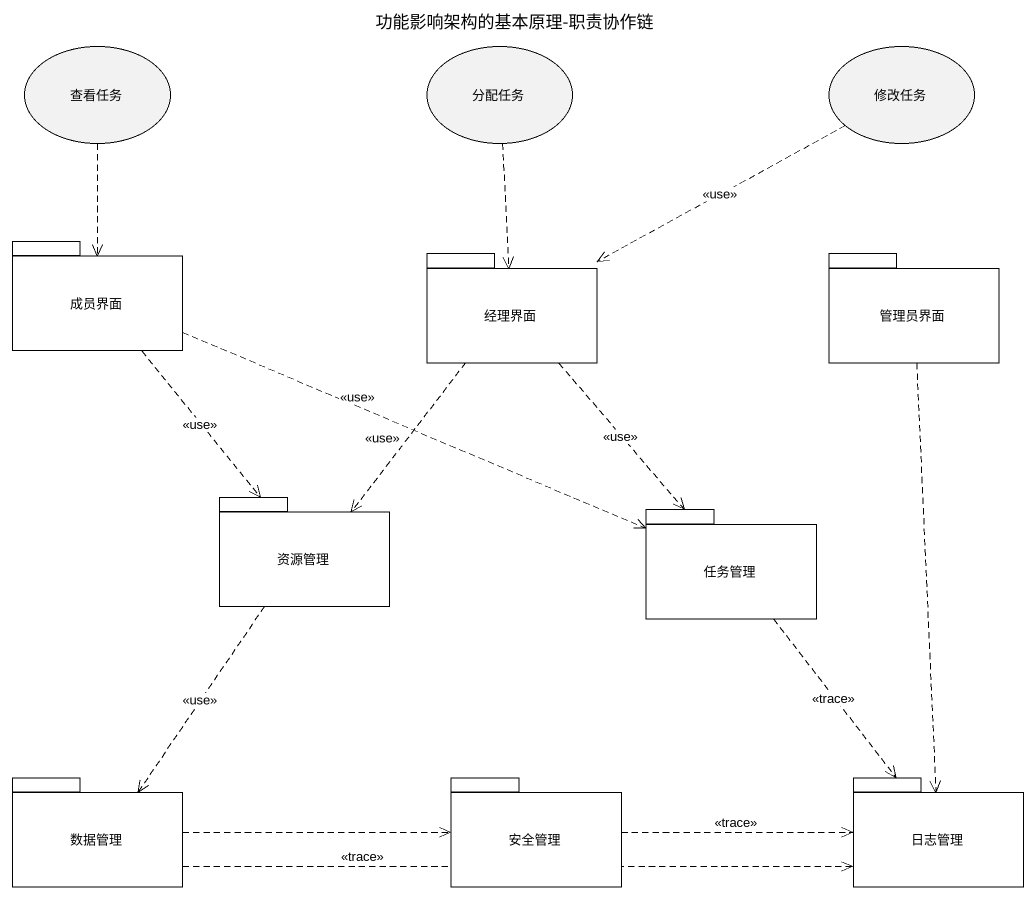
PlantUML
@startuml
title 功能影响架构的基本原理-职责协作链
usecase 查看任务
usecase 分配任务
usecase 修改任务
package 成员界面 {
}
package 经理界面 {
}
package 管理员界面 {
}
package 资源管理 {
}
package 任务管理 {
}
package 数据管理 {
}
package 安全管理 {
}
package 日志管理 {
}
查看任务 ..> 成员界面
分配任务 ..> 经理界面
修改任务 .left.> 经理界面 : <<use>>
成员界面 ..> 资源管理 : <<use>>
成员界面 .right.> 任务管理 : <<use>>
经理界面 ..> 资源管理 : <<use>>
经理界面 ..> 任务管理 : <<use>>
管理员界面 ..> 日志管理
资源管理 ..> 数据管理 : <<use>>
任务管理 ..> 日志管理 : <<trace>>
数据管理 .right.> 安全管理
数据管理 .right.> 日志管理 : <<trace>>
安全管理 .right.> 日志管理 : <<trace>>
@enduml
